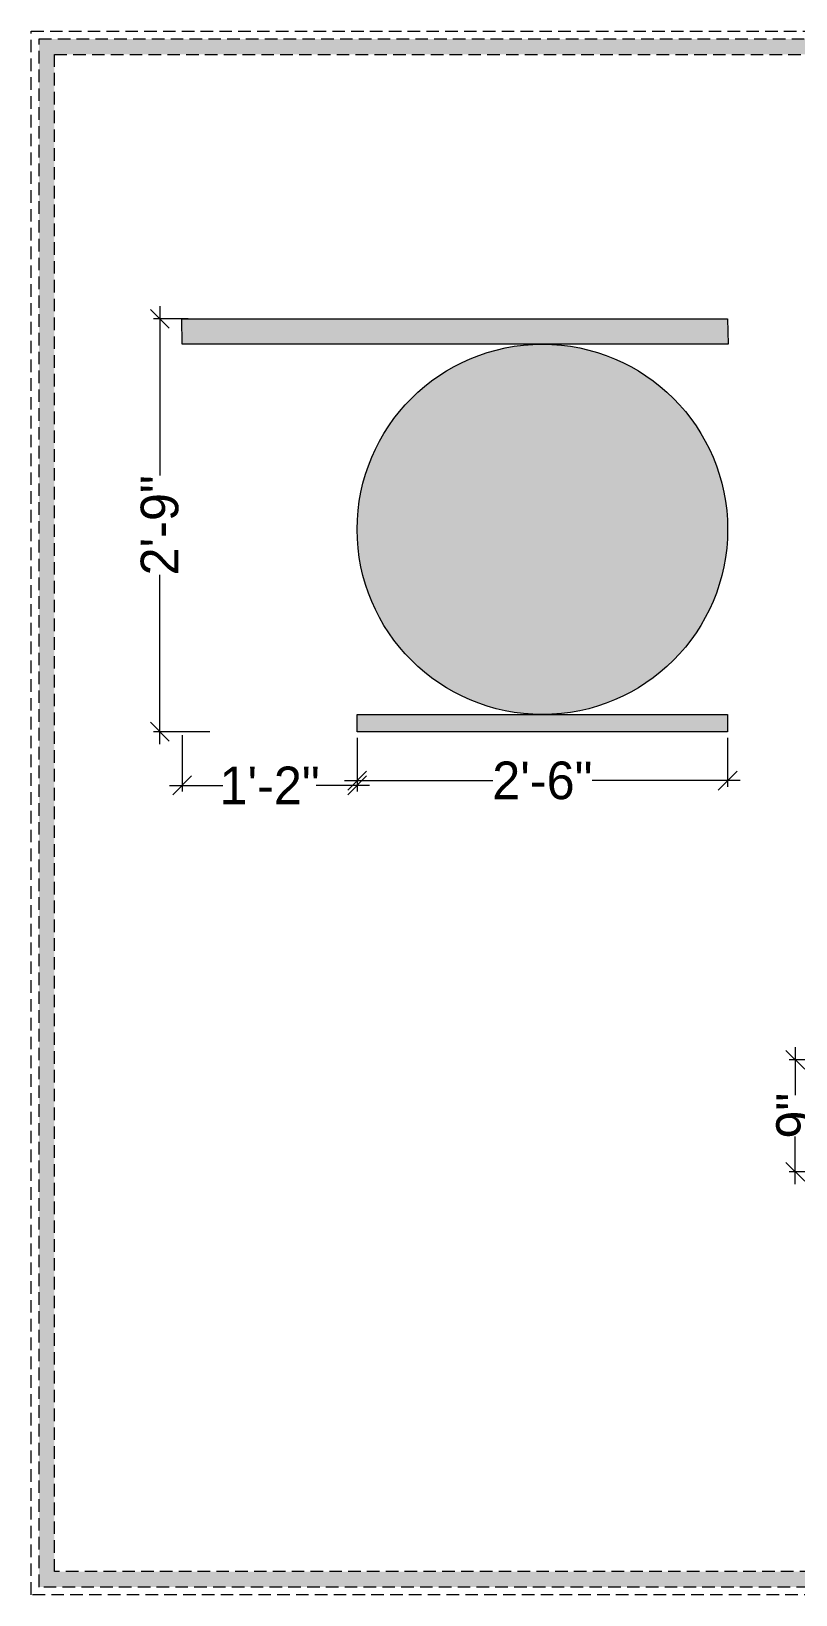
# Model space of a CAD drawing. Header units: millimetres. Extents: x 35877 to 3066687, y -650199 to -40525.
# Drawn here: x 145894.1 to 145955, y -179784.4 to -179659.8 of the extents above; entities that cross this region are included whole.
import ezdxf

# ---------------------------------------------------------------- set-up
doc = ezdxf.new("R2010")
doc.units = ezdxf.units.MM
doc.header["$MEASUREMENT"] = 0
doc.header["$PDMODE"] = 35
doc.linetypes.add('DASHED', pattern=[0.75, 0.5, -0.25])
doc.linetypes.add('DASHEDX2', pattern=[1.5, 1, -0.5])
doc.layers.get('Defpoints').update_dxf_attribs({"color": 220})
doc.layers.add('AR HATCH-7', color=7, linetype='Continuous')
for name, color, linetype, lineweight in [('Dimension', 10, 'DASHEDX2', 20), ('FURNITURE', 32, 'Continuous', 9), ('furniture dimensions', 1, 'DASHED', 0), ('wall', 7, 'Continuous', 30)]:
    doc.layers.add(name, color=color, linetype=linetype, lineweight=lineweight)
doc.styles.add('century g', font='GOTHIC.TTF')
doc.dimstyles.new('Archana', dxfattribs={"dimtxt": 2, "dimasz": 0.75, "dimexe": 0.5, "dimexo": 0.5, "dimgap": 0, "dimtad": 0, "dimzin": 0, "dimdsep": 46, "dimlunit": 4, "dimtxsty": 'century g', "dimblk": 'OBLIQUE', "dimcen": 0, "dimdle": 1, "dimclrd": 256, "dimclre": 256, "dimclrt": 256, "dimadec": 0, "dimazin": 0, "dimtfac": 1, "dimtofl": 0, "dimtmove": 1, "dimatfit": 3, "dimfxl": 1, "dimfxlon": 1, "dimtolj": 1, "dimtzin": 0, "dimlwd": -1, "dimlwe": -1, "dimarcsym": 0})

# ---------------------------------------------------------------- blocks, each defined once
blk = doc.blocks.new('_Oblique')
at = {"layer": 'wall', "color": 0, "lineweight": -2}
blk.add_line((-0.5, -0.5), (0.5, 0.5), dxfattribs=at)
blk = doc.blocks.new('*D758')
at = {"layer": 'Defpoints', "color": 0, "linetype": 'Continuous', "lineweight": 0, "transparency": 16777216}
for p in [(145920.04, -179715.62), (145949.58, -179715.62), (145949.58, -179719.52)]:
    blk.add_point(p, dxfattribs=at)
at = {"layer": 'furniture dimensions', "color": 5, "linetype": 'ByBlock', "transparency": 16777216}
blk.add_line((145920.04, -179716.12), (145920.04, -179720.02), dxfattribs=at)
at = {"layer": 'furniture dimensions', "color": 5, "linetype": 'Continuous', "transparency": 16777216}
for p, q in [((145949.58, -179716.12), (145949.58, -179720.02)), ((145919.04, -179719.52), (145930.86, -179719.52)), ((145950.58, -179719.52), (145938.77, -179719.52))]:
    blk.add_line(p, q, dxfattribs=at)
at = {"layer": 'furniture dimensions', "color": 5, "linetype": 'Continuous', "transparency": 16777216, "xscale": 1.5, "yscale": 1.5, "zscale": 1.5, "rotation": 180}
blk.add_blockref('_Oblique', (145920.04, -179719.52), dxfattribs=at)
at = {"layer": 'furniture dimensions', "color": 5, "linetype": 'Continuous', "transparency": 16777216, "xscale": 1.5, "yscale": 1.5, "zscale": 1.5}
blk.add_blockref('_Oblique', (145949.58, -179719.52), dxfattribs=at)
at = {"layer": 'furniture dimensions', "linetype": 'Continuous', "lineweight": 0, "transparency": 16777216, "insert": (145934.81, -179719.52), "char_height": 3, "attachment_point": 5, "style": 'century g'}
blk.add_mtext('\\A1;2\'-6"', dxfattribs=at)
blk = doc.blocks.new('*D759')
at = {"layer": 'Defpoints', "color": 0, "linetype": 'Continuous', "lineweight": 0, "transparency": 16777216}
for p in [(145904.31, -179682.69), (145907.08, -179682.69), (145920.04, -179715.62)]:
    blk.add_point(p, dxfattribs=at)
at = {"layer": 'furniture dimensions', "color": 5, "linetype": 'Continuous', "transparency": 16777216}
for p, q in [((145904.31, -179681.69), (145904.31, -179695.2)), ((145906.58, -179682.69), (145903.81, -179682.69)), ((145904.31, -179716.62), (145904.31, -179703.11))]:
    blk.add_line(p, q, dxfattribs=at)
at = {"layer": 'furniture dimensions', "color": 5, "linetype": 'ByBlock', "transparency": 16777216}
blk.add_line((145908.31, -179715.62), (145903.81, -179715.62), dxfattribs=at)
at = {"layer": 'furniture dimensions', "color": 5, "linetype": 'Continuous', "transparency": 16777216, "xscale": 1.5, "yscale": 1.5, "zscale": 1.5}
for p, rotation in [((145904.31, -179682.69), 90), ((145904.31, -179715.62), 270)]:
    blk.add_blockref('_Oblique', p, dxfattribs=dict(at, rotation=rotation))
at = {"layer": 'furniture dimensions', "linetype": 'Continuous', "lineweight": 0, "transparency": 16777216, "insert": (145904.31, -179699.16), "char_height": 3, "attachment_point": 5, "rotation": 90, "style": 'century g'}
blk.add_mtext('\\A1;2\'-9"', dxfattribs=at)
blk = doc.blocks.new('*D760')
at = {"layer": 'Defpoints', "color": 0, "linetype": 'Continuous', "lineweight": 0, "transparency": 16777216}
for p in [(145906.1, -179684.72, -0.14), (145920.04, -179715.62, -0.14), (145906.1, -179719.9)]:
    blk.add_point(p, dxfattribs=at)
at = {"layer": 'furniture dimensions', "color": 5, "linetype": 'Continuous', "transparency": 16777216}
for p, q in [((145906.1, -179715.9), (145906.1, -179720.4)), ((145905.1, -179719.9), (145909.35, -179719.9)), ((145921.04, -179719.9), (145916.79, -179719.9))]:
    blk.add_line(p, q, dxfattribs=at)
at = {"layer": 'furniture dimensions', "color": 5, "linetype": 'ByBlock', "transparency": 16777216}
blk.add_line((145920.04, -179716.12), (145920.04, -179720.4), dxfattribs=at)
at = {"layer": 'furniture dimensions', "color": 5, "linetype": 'Continuous', "transparency": 16777216, "xscale": 1.5, "yscale": 1.5, "zscale": 1.5, "rotation": 180}
blk.add_blockref('_Oblique', (145906.1, -179719.9), dxfattribs=at)
at = {"layer": 'furniture dimensions', "color": 5, "linetype": 'Continuous', "transparency": 16777216, "xscale": 1.5, "yscale": 1.5, "zscale": 1.5}
blk.add_blockref('_Oblique', (145920.04, -179719.9), dxfattribs=at)
at = {"layer": 'furniture dimensions', "linetype": 'Continuous', "lineweight": 0, "transparency": 16777216, "insert": (145913.07, -179719.9), "char_height": 3, "attachment_point": 5, "style": 'century g'}
blk.add_mtext('\\A1;1\'-2"', dxfattribs=at)
blk = doc.blocks.new('*D771')
at = {"layer": 'Defpoints', "color": 0, "linetype": 'Continuous', "lineweight": 0, "transparency": 16777216}
for p in [(145954.97, -179741.78), (145957.36, -179741.78), (145957.36, -179750.71)]:
    blk.add_point(p, dxfattribs=at)
at = {"layer": 'furniture dimensions', "color": 5, "linetype": 'Continuous', "transparency": 16777216}
for p, q in [((145954.97, -179740.78), (145954.97, -179744.59)), ((145956.86, -179741.78), (145954.47, -179741.78)), ((145954.97, -179751.71), (145954.97, -179747.9))]:
    blk.add_line(p, q, dxfattribs=at)
at = {"layer": 'furniture dimensions', "color": 5, "linetype": 'ByBlock', "transparency": 16777216}
blk.add_line((145956.86, -179750.71), (145954.47, -179750.71), dxfattribs=at)
at = {"layer": 'furniture dimensions', "color": 5, "linetype": 'Continuous', "transparency": 16777216, "xscale": 1.5, "yscale": 1.5, "zscale": 1.5}
for p, rotation in [((145954.97, -179741.78), 90), ((145954.97, -179750.71), 270)]:
    blk.add_blockref('_Oblique', p, dxfattribs=dict(at, rotation=rotation))
at = {"layer": 'furniture dimensions', "linetype": 'Continuous', "lineweight": 0, "transparency": 16777216, "insert": (145954.97, -179746.24), "char_height": 3, "attachment_point": 5, "rotation": 90, "style": 'century g'}
blk.add_mtext('\\A1;9"', dxfattribs=at)

msp = doc.modelspace()

# ---------------------------------------------------------------- hatches: boundary and pattern name
at = {"layer": 'AR HATCH-7', "lineweight": 0, "true_color": 0xe7e2df, "transparency": 33554610}
h = msp.add_hatch(color=254, dxfattribs=at)
h.dxf.hatch_style = 1
h.paths.add_polyline_path([(145949.5783, -179682.6943), (145906.0783, -179682.6943), (145906.0783, -179684.7187), (145949.5783, -179684.7187)])
at = {"layer": 'AR HATCH-7', "lineweight": 0, "true_color": 0xc29100, "transparency": 33554610}
h = msp.add_hatch(color=42, dxfattribs=at)
h.dxf.hatch_style = 1
h.paths.add_polyline_path([(145949.5783, -179699.4839, 0.40992723), (145935.028, -179684.7187), (145934.5951, -179684.7187, 0.40992723), (145920.0448, -179699.4839, 0.40992723), (145934.5951, -179714.249), (145935.028, -179714.249, 0.40992723)])
at = {"layer": 'AR HATCH-7', "lineweight": 0, "true_color": 0xe7e2df, "transparency": 33554610}
h = msp.add_hatch(color=254, dxfattribs=at)
h.dxf.hatch_style = 1
h.paths.add_polyline_path([(145949.5783, -179714.249), (145935.028, -179714.249, -0.00732843), (145934.5951, -179714.249), (145920.0448, -179714.249), (145920.0448, -179715.6177), (145949.5783, -179715.6177)])
at = {"layer": 'Dimension', "true_color": 0xd39e00, "transparency": 33554687}
h = msp.add_hatch(color=42, dxfattribs=at)
h.paths.add_polyline_path([(145894.6844, -179660.3802), (145894.6844, -179783.8222), (146070.0593, -179783.8222), (146070.0593, -179660.3802)])
h.paths.add_polyline_path([(145895.9152, -179661.611), (146068.8284, -179661.611), (146068.8284, -179782.5914), (145895.9152, -179782.5914)], flags=16)

# ---------------------------------------------------------------- linework, layer by layer
at = {"layer": 'Dimension', "color": 42, "true_color": 0xd39e00, "transparency": 33554687, "elevation": 3.8311}
for points in [[(145894.069, -179659.7648), (146070.6747, -179659.7648), (146070.6747, -179784.4377), (145894.069, -179784.4377)], [(145894.6844, -179660.3802), (146070.0593, -179660.3802), (146070.0593, -179783.8222), (145894.6844, -179783.8222)], [(145895.9152, -179661.611), (146068.8284, -179661.611), (146068.8284, -179782.5914), (145895.9152, -179782.5914)]]:
    msp.add_lwpolyline(points, close=True, dxfattribs=at)
at = {"layer": 'FURNITURE', "color": 251, "lineweight": 0, "true_color": 0x636466, "transparency": 33554687, "elevation": -0.1354}
msp.add_lwpolyline([(145906.0587, -179682.6943), (145949.5783, -179682.6943), (145949.6175, -179684.7187), (145906.0979, -179684.7187)], close=True, dxfattribs=at)
at = {"layer": 'FURNITURE', "lineweight": 0, "transparency": 33554687, "elevation": -0.1354}
msp.add_lwpolyline([(145949.5783, -179715.6177), (145920.0448, -179715.6177), (145920.0448, -179714.249), (145949.5783, -179714.249)], close=True, dxfattribs=at)
at = {"layer": 'FURNITURE', "lineweight": 0, "transparency": 33554687}
msp.add_circle((145934.8116, -179699.4839, -0.1354), 14.7667, dxfattribs=at)

# ---------------------------------------------------------------- dimensions: what is measured, and where the dimension line sits
at = {"layer": 'furniture dimensions', "color": 5, "linetype": 'Continuous', "lineweight": 0, "transparency": 33554687}
for base, p1, p2, picture, middle in [((145904.3106, -179682.6943, -0.1354), (145920.0448, -179715.6177, -0.1354), (145907.0783, -179682.6943, -0.1354), '*D759', (145904.3106, -179699.156, -0.1354)), ((145954.9666, -179741.7778, -0.1354), (145957.3573, -179750.7108, -0.1354), (145957.3573, -179741.7778, -0.1354), '*D771', (145954.9666, -179746.2443, -0.1354))]:
    dim = msp.add_linear_dim(base=base, p1=p1, p2=p2, angle=90, dimstyle='Archana', override={"dimtxt": 3, "dimasz": 1.5, "dimdec": 0, "dimclrd": 5, "dimclre": 5, "dimfxl": 4}, dxfattribs=at)
    dim.commit()
    dim.dimension.update_dxf_attribs({"geometry": picture, "text_midpoint": middle})
for base, p2, picture, middle in [((145906.0979, -179719.8966), (145906.0979, -179684.7187, -0.1354), '*D760', (145913.0713, -179719.8966)), ((145949.5783, -179719.5166, -0.1354), (145949.5783, -179715.6177, -0.1354), '*D758', (145934.8116, -179719.5166, -0.1354))]:
    dim = msp.add_linear_dim(base=base, p1=(145920.0448, -179715.6177, -0.1354), p2=p2, dimstyle='Archana', override={"dimtxt": 3, "dimasz": 1.5, "dimdec": 0, "dimclrd": 5, "dimclre": 5, "dimfxl": 4}, dxfattribs=at)
    dim.commit()
    dim.dimension.update_dxf_attribs({"geometry": picture, "text_midpoint": middle})

doc.saveas('drawing.dxf')
